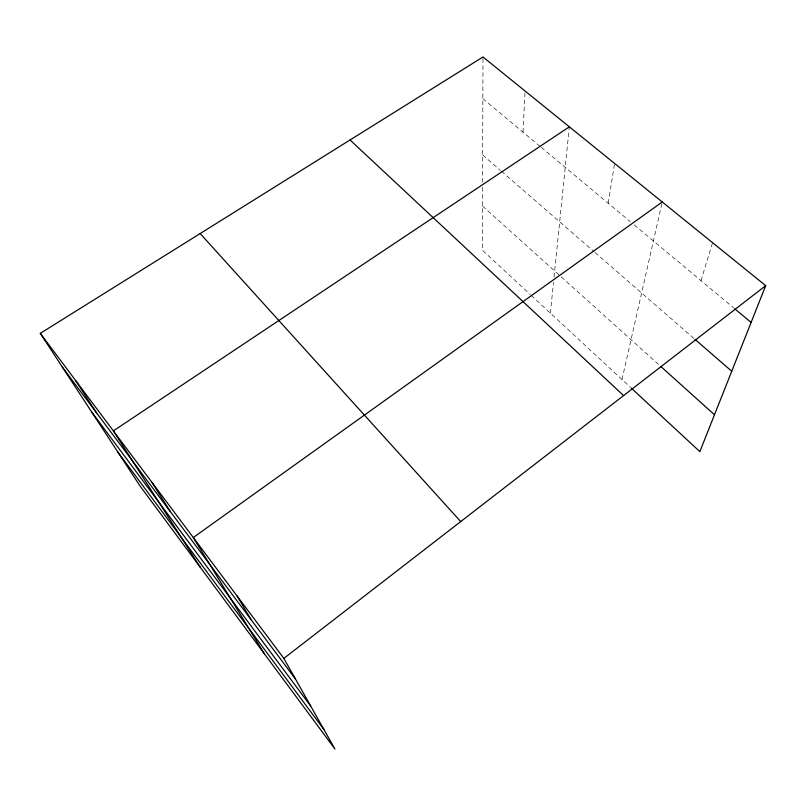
<?xml version="1.0" encoding="UTF-8"?>
<svg xmlns="http://www.w3.org/2000/svg" width="806" height="806" viewBox="0 0 806 806"><rect width="100%" height="100%" fill="white"/><g stroke="black" fill="none" stroke-linecap="round" stroke-linejoin="round"><path stroke-width="0.6" stroke-dasharray="4.03 3.02" d="M482.552 187.375L482.351 250.142L530.288 294.553M482.572 182.378L482.985 56.974M523.023 132.184L525.059 91.007M550.377 313.161L553.531 282.16M554.034 277.204L569.338 126.824M608.218 203.253L614.585 163.427M622 379.505L662.26 201.984M700.988 280.639L712.554 242.666M482.844 98.664L540.282 146.581M541.239 147.377L630.342 221.71M634.191 224.914L733.752 307.973M482.663 154.954L500.536 170.469M501.473 171.285L594.113 251.734M595.04 252.54L694.067 338.54M482.492 206.074L560.271 276.035M561.208 276.881L659.761 365.531M531.204 295.399L630.161 387.071"/><path stroke-width="1.21" d="M40.3 333.362L283.843 658.401L334.923 749.026L139.972 485.917L40.3 333.362L482.985 56.974L765.7 285.656L699.86 451.632L631.068 387.918M283.843 658.401L765.7 285.656M662.26 201.984L193.279 537.531L264.459 653.928M569.338 126.824L113.374 430.878L200.311 567.353M734.719 308.779L751.101 322.45M695.004 339.356L731.737 371.254M660.688 366.367L714.489 414.758M350.046 139.972L623.582 395.585M200.17 233.549L460.71 521.573M62.314 367.052L295.52 679.126M91.592 411.866L310.693 706.046M117.747 451.904L323.921 729.511M75.764 380.684L96.569 412.884M152.112 482.593L169.965 511.115M237.105 596.017L251.129 619.723"/></g></svg>
